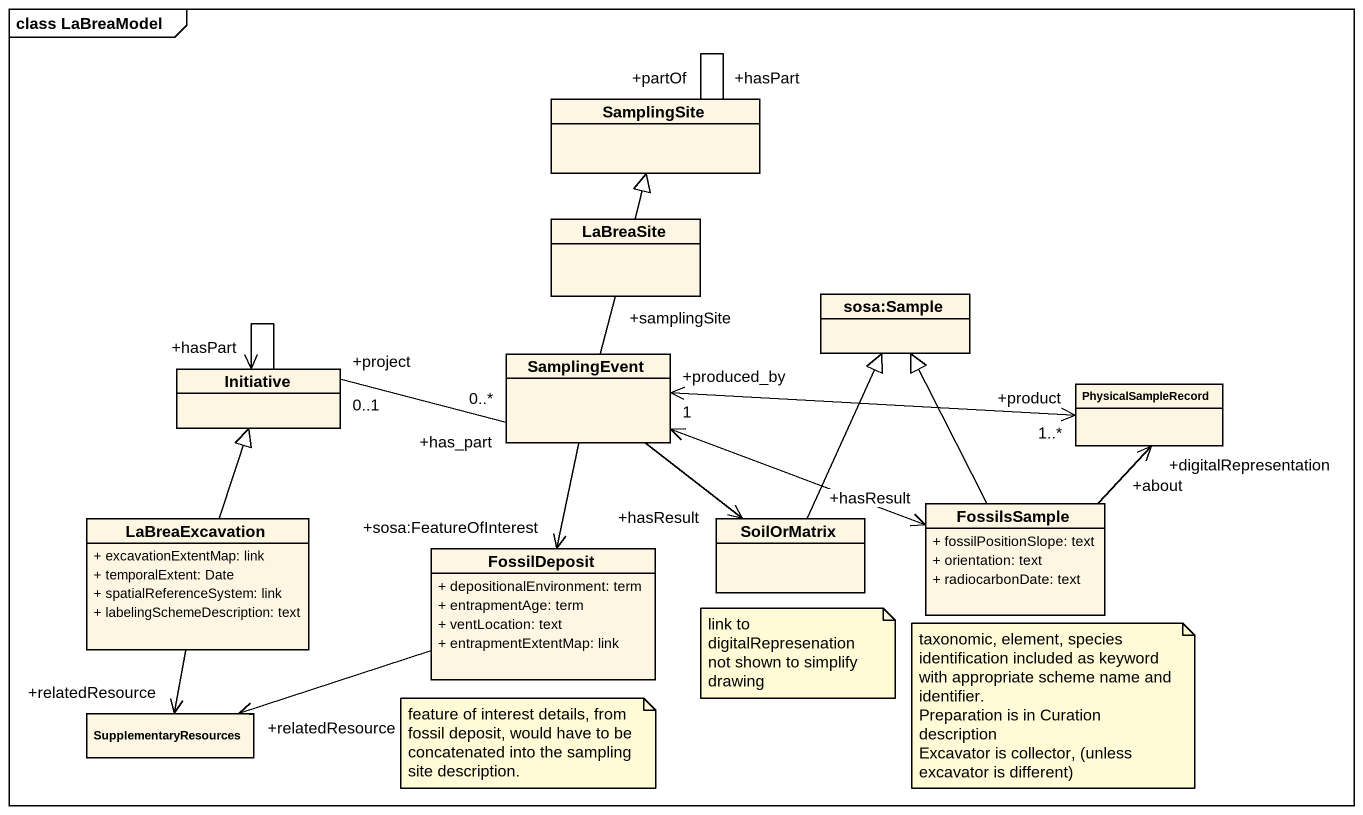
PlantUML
@startuml
mainframe class LaBreaModel
hide circle
hide empty members
skinparam classAttributeIconSize 0
class SamplingSite
class LaBreaSite
class SamplingEvent
class "sosa:Sample" as sosa_Sample
class Initiative
class PhysicalSampleRecord
class LaBreaExcavation {
  + excavationExtentMap: link
  + temporalExtent: Date
  + spatialReferenceSystem: link
  + labelingSchemeDescription: text
}
class FossilDeposit {
  + depositionalEnvironment: term
  + entrapmentAge: term
  + ventLocation: text
  + entrapmentExtentMap: link
}
class SoilOrMatrix
class FossilsSample {
  + fossilPositionSlope: text
  + orientation: text
  + radiocarbonDate: text
}
class SupplementaryResources
SamplingSite "+hasPart" -- "+partOf" SamplingSite
LaBreaSite -up-|> SamplingSite
SamplingEvent -up- "+samplingSite" LaBreaSite
SamplingEvent "+has_part\n0..*" -left- "+project\n0..1" Initiative
SamplingEvent "+produced_by\n1" <-right-> "+product\n1..*" PhysicalSampleRecord
SamplingEvent --> "+sosa:FeatureOfInterest" FossilDeposit
SamplingEvent --> "+hasResult" SoilOrMatrix
SamplingEvent <-right-> "+hasResult" FossilsSample
Initiative --> "+hasPart" Initiative
LaBreaExcavation -up-|> Initiative
LaBreaExcavation --> "+relatedResource" SupplementaryResources
FossilDeposit -left-> "+relatedResource" SupplementaryResources
SoilOrMatrix -up-|> sosa_Sample
FossilsSample -up-|> sosa_Sample
FossilsSample "+about" -up-> "+digitalRepresentation" PhysicalSampleRecord
note as N1
  link to digitalRepresenation not shown to simplify drawing
end note
note as N2
  taxonomic, element, species identification included as keyword with appropriate scheme name and identifier.
  Preparation is in Curation description
  Excavator is collector, (unless excavator is different)
end note
note as N3
  feature of interest details, from fossil deposit, would have to be concatenated into the sampling site description.
end note
@enduml
